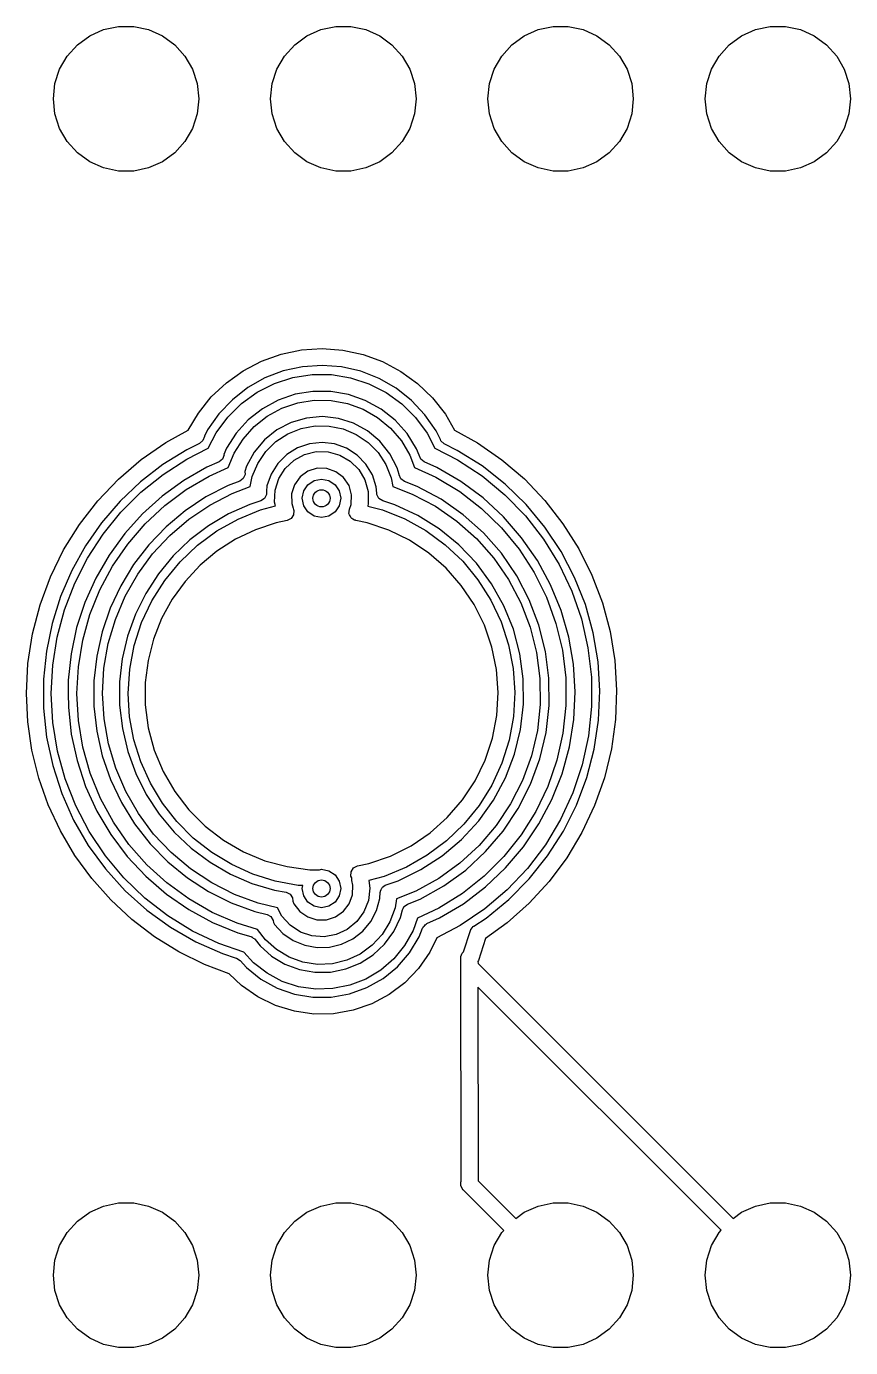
# Model space of a CAD drawing. Extents: x 108.1 to 155.9, y -81.1 to -32.1.
# Drawn here: x 128.3 to 137.94, y -81.1 to -65.65 of the extents above; entities that cross this region are included whole.
import ezdxf

# ---------------------------------------------------------------- set-up
doc = ezdxf.new("R2010")
doc.units = 0
doc.layers.add('BLACK', color=7, linetype='CONTINUOUS')

msp = doc.modelspace()

# ---------------------------------------------------------------- linework, layer by layer
at = {"layer": 'BLACK', "linetype": 'CONTINUOUS'}
for p, q in [((128.896239, -65.868327), (129.04, -65.763878)), ((129.04, -65.763878), (129.202336, -65.691602)), ((129.202336, -65.691602), (129.376151, -65.654656)), ((129.376151, -65.654656), (129.553849, -65.654656)), ((129.553849, -65.654656), (129.727664, -65.691602)), ((129.727664, -65.691602), (129.89, -65.763878)), ((129.89, -65.763878), (130.033761, -65.868327)), ((131.436239, -65.868327), (131.58, -65.763878)), ((131.58, -65.763878), (131.742336, -65.691602)), ((131.742336, -65.691602), (131.916151, -65.654656)), ((131.916151, -65.654656), (132.093849, -65.654656)), ((132.093849, -65.654656), (132.267664, -65.691602)), ((132.267664, -65.691602), (132.43, -65.763878)), ((132.43, -65.763878), (132.573761, -65.868327)), ((133.976239, -65.868327), (134.12, -65.763878)), ((134.12, -65.763878), (134.282336, -65.691602)), ((134.282336, -65.691602), (134.456151, -65.654656)), ((134.456151, -65.654656), (134.633849, -65.654656)), ((134.633849, -65.654656), (134.807664, -65.691602)), ((134.807664, -65.691602), (134.97, -65.763878)), ((134.97, -65.763878), (135.113761, -65.868327)), ((136.516239, -65.868327), (136.66, -65.763878)), ((136.66, -65.763878), (136.822336, -65.691602)), ((136.822336, -65.691602), (136.996151, -65.654656)), ((136.996151, -65.654656), (137.173849, -65.654656)), ((137.173849, -65.654656), (137.347664, -65.691602)), ((137.347664, -65.691602), (137.51, -65.763878)), ((137.51, -65.763878), (137.653761, -65.868327)), ((128.777336, -66.000383), (128.896239, -65.868327)), ((130.033761, -65.868327), (130.152664, -66.000383)), ((131.317336, -66.000383), (131.436239, -65.868327)), ((132.573761, -65.868327), (132.692664, -66.000383)), ((133.857336, -66.000383), (133.976239, -65.868327)), ((135.113761, -65.868327), (135.232664, -66.000383)), ((136.397336, -66.000383), (136.516239, -65.868327)), ((137.653761, -65.868327), (137.772664, -66.000383)), ((128.688486, -66.154274), (128.777336, -66.000383)), ((130.152664, -66.000383), (130.241514, -66.154274)), ((131.228486, -66.154274), (131.317336, -66.000383)), ((132.692664, -66.000383), (132.781514, -66.154274)), ((133.768486, -66.154274), (133.857336, -66.000383)), ((135.232664, -66.000383), (135.321514, -66.154274)), ((136.308486, -66.154274), (136.397336, -66.000383)), ((137.772664, -66.000383), (137.861514, -66.154274)), ((128.633575, -66.323275), (128.688486, -66.154274)), ((130.241514, -66.154274), (130.296425, -66.323275)), ((131.173575, -66.323275), (131.228486, -66.154274)), ((132.781514, -66.154274), (132.836425, -66.323275)), ((133.713575, -66.323275), (133.768486, -66.154274)), ((135.321514, -66.154274), (135.376425, -66.323275)), ((136.253575, -66.323275), (136.308486, -66.154274)), ((137.861514, -66.154274), (137.916425, -66.323275)), ((128.615, -66.5), (128.633575, -66.323275)), ((130.296425, -66.323275), (130.315, -66.5)), ((131.155, -66.5), (131.173575, -66.323275)), ((132.836425, -66.323275), (132.855, -66.5)), ((133.695, -66.5), (133.713575, -66.323275)), ((135.376425, -66.323275), (135.395, -66.5)), ((136.235, -66.5), (136.253575, -66.323275)), ((137.916425, -66.323275), (137.935, -66.5)), ((128.633575, -66.676725), (128.615, -66.5)), ((130.315, -66.5), (130.296425, -66.676725)), ((131.173575, -66.676725), (131.155, -66.5)), ((132.855, -66.5), (132.836425, -66.676725)), ((133.713575, -66.676725), (133.695, -66.5)), ((135.395, -66.5), (135.376425, -66.676725)), ((136.253575, -66.676725), (136.235, -66.5)), ((137.935, -66.5), (137.916425, -66.676725)), ((128.688486, -66.845726), (128.633575, -66.676725)), ((130.296425, -66.676725), (130.241514, -66.845726)), ((131.228486, -66.845726), (131.173575, -66.676725)), ((132.836425, -66.676725), (132.781514, -66.845726)), ((133.768486, -66.845726), (133.713575, -66.676725)), ((135.376425, -66.676725), (135.321514, -66.845726)), ((136.308486, -66.845726), (136.253575, -66.676725)), ((137.916425, -66.676725), (137.861514, -66.845726)), ((128.777336, -66.999617), (128.688486, -66.845726)), ((130.241514, -66.845726), (130.152664, -66.999617)), ((131.317336, -66.999617), (131.228486, -66.845726)), ((132.781514, -66.845726), (132.692664, -66.999617)), ((133.857336, -66.999617), (133.768486, -66.845726)), ((135.321514, -66.845726), (135.232664, -66.999617)), ((136.397336, -66.999617), (136.308486, -66.845726)), ((137.861514, -66.845726), (137.772664, -66.999617)), ((128.896239, -67.131673), (128.777336, -66.999617)), ((130.152664, -66.999617), (130.033761, -67.131673)), ((131.436239, -67.131673), (131.317336, -66.999617)), ((132.692664, -66.999617), (132.573761, -67.131673)), ((133.976239, -67.131673), (133.857336, -66.999617)), ((135.232664, -66.999617), (135.113761, -67.131673)), ((136.516239, -67.131673), (136.397336, -66.999617)), ((137.772664, -66.999617), (137.653761, -67.131673)), ((129.04, -67.236122), (128.896239, -67.131673)), ((130.033761, -67.131673), (129.89, -67.236122)), ((131.58, -67.236122), (131.436239, -67.131673)), ((132.573761, -67.131673), (132.43, -67.236122)), ((134.12, -67.236122), (133.976239, -67.131673)), ((135.113761, -67.131673), (134.97, -67.236122)), ((136.66, -67.236122), (136.516239, -67.131673)), ((137.653761, -67.131673), (137.51, -67.236122)), ((129.202336, -67.308398), (129.04, -67.236122)), ((129.376151, -67.345344), (129.202336, -67.308398)), ((129.727664, -67.308398), (129.553849, -67.345344)), ((129.89, -67.236122), (129.727664, -67.308398)), ((131.742336, -67.308398), (131.58, -67.236122)), ((131.916151, -67.345344), (131.742336, -67.308398)), ((132.267664, -67.308398), (132.093849, -67.345344)), ((132.43, -67.236122), (132.267664, -67.308398)), ((134.282336, -67.308398), (134.12, -67.236122)), ((134.456151, -67.345344), (134.282336, -67.308398)), ((134.807664, -67.308398), (134.633849, -67.345344)), ((134.97, -67.236122), (134.807664, -67.308398)), ((136.822336, -67.308398), (136.66, -67.236122)), ((136.996151, -67.345344), (136.822336, -67.308398)), ((137.347664, -67.308398), (137.173849, -67.345344)), ((137.51, -67.236122), (137.347664, -67.308398)), ((129.553849, -67.345344), (129.376151, -67.345344)), ((132.093849, -67.345344), (131.916151, -67.345344)), ((134.633849, -67.345344), (134.456151, -67.345344)), ((137.173849, -67.345344), (136.996151, -67.345344)), ((131.278002, -69.484855), (131.515297, -69.435811)), ((131.515297, -69.435811), (131.757092, -69.420015)), ((131.757092, -69.420015), (131.998751, -69.43777)), ((131.998751, -69.43777), (132.23564, -69.488736)), ((130.834936, -69.678305), (131.049757, -69.566206)), ((131.049757, -69.566206), (131.278002, -69.484855)), ((131.527346, -69.631887), (131.303249, -69.68145)), ((131.756298, -69.615868), (131.527346, -69.631887)), ((131.985113, -69.633742), (131.756298, -69.615868)), ((132.208801, -69.68512), (131.985113, -69.633742)), ((132.23564, -69.488736), (132.463219, -69.571934)), ((132.463219, -69.571934), (132.677124, -69.685771)), ((130.637659, -69.819003), (130.834936, -69.678305)), ((131.088895, -69.763477), (130.888959, -69.876178)), ((131.303249, -69.68145), (131.088895, -69.763477)), ((131.200592, -69.828118), (131.416078, -69.758974)), ((131.416078, -69.758974), (131.639697, -69.724202)), ((131.639697, -69.724202), (131.866004, -69.724649)), ((131.866004, -69.724649), (132.089484, -69.760302)), ((132.089484, -69.760302), (132.304695, -69.830295)), ((132.422483, -69.768881), (132.208801, -69.68512)), ((132.621499, -69.883199), (132.422483, -69.768881)), ((132.677124, -69.685771), (132.873255, -69.828063)), ((130.461707, -69.985602), (130.637659, -69.819003)), ((130.888959, -69.876178), (130.707801, -70.017095)), ((130.814693, -70.061984), (130.99849, -69.929948)), ((130.99849, -69.929948), (131.200592, -69.828118)), ((131.647609, -69.919903), (131.44076, -69.954436)), ((131.85732, -69.920317), (131.647609, -69.919903)), ((132.064032, -69.955665), (131.85732, -69.920317)), ((132.304695, -69.830295), (132.506395, -69.932921)), ((132.506395, -69.932921), (132.689669, -70.065682)), ((132.801509, -70.02558), (132.621499, -69.883199)), ((132.873255, -69.828063), (133.04785, -69.996082)), ((130.310455, -70.174908), (130.461707, -69.985602)), ((130.707801, -70.017095), (130.549373, -70.183156)), ((130.65368, -70.221011), (130.814693, -70.061984)), ((131.242555, -70.022949), (131.058536, -70.123528)), ((131.44076, -69.954436), (131.242555, -70.022949)), ((131.287888, -70.116932), (131.47281, -70.053906)), ((131.47281, -70.053906), (131.665732, -70.023092)), ((131.665732, -70.023092), (131.861086, -70.025378)), ((131.861086, -70.025378), (132.053234, -70.060699)), ((132.053234, -70.060699), (132.23663, -70.128035)), ((132.261965, -70.024959), (132.064032, -69.955665)), ((132.445586, -70.126263), (132.261965, -70.024959)), ((132.689669, -70.065682), (132.850054, -70.225342)), ((132.958586, -70.19292), (132.801509, -70.02558)), ((133.04785, -69.996082), (133.197563, -70.186609)), ((130.192175, -70.374237), (130.310455, -70.174908)), ((130.549373, -70.183156), (130.417128, -70.370739)), ((130.519372, -70.403154), (130.65368, -70.221011)), ((130.893847, -70.253361), (130.753091, -70.408818)), ((131.058536, -70.123528), (130.893847, -70.253361)), ((130.963006, -70.331465), (131.116302, -70.21035)), ((131.116302, -70.21035), (131.287888, -70.116932)), ((131.574823, -70.231614), (131.3952, -70.283787)), ((131.761171, -70.215468), (131.574823, -70.231614)), ((131.94709, -70.235971), (131.761171, -70.215468)), ((132.125442, -70.292333), (131.94709, -70.235971)), ((132.23663, -70.128035), (132.405982, -70.225443)), ((132.405982, -70.225443), (132.556402, -70.350112)), ((132.609762, -70.256744), (132.445586, -70.126263)), ((132.850054, -70.225342), (132.983642, -70.408013)), ((133.089306, -70.381568), (132.958586, -70.19292)), ((133.197563, -70.186609), (133.305963, -70.372708)), ((129.931018, -70.518464), (130.192175, -70.374237)), ((130.417128, -70.370739), (130.380599, -70.443169)), ((130.425777, -70.58331), (130.519372, -70.403154)), ((130.753091, -70.408818), (130.640203, -70.585554)), ((130.832424, -70.47678), (130.963006, -70.331465)), ((131.2292, -70.369986), (131.083195, -70.486899)), ((131.3952, -70.283787), (131.2292, -70.369986)), ((131.356399, -70.416622), (131.510685, -70.354385)), ((131.510685, -70.354385), (131.67414, -70.323392)), ((131.67414, -70.323392), (131.840501, -70.324832)), ((131.840501, -70.324832), (132.003394, -70.358648)), ((132.003394, -70.358648), (132.156581, -70.423547)), ((132.28938, -70.382393), (132.125442, -70.292333)), ((132.432609, -70.502691), (132.28938, -70.382393)), ((132.556402, -70.350112), (132.683548, -70.498444)), ((132.749903, -70.412756), (132.609762, -70.256744)), ((132.983642, -70.408013), (133.073661, -70.58297)), ((133.139514, -70.483162), (133.089306, -70.381568)), ((133.305963, -70.372708), (133.574423, -70.521848)), ((129.643217, -70.717956), (129.931018, -70.518464)), ((130.325237, -70.528932), (130.176807, -70.601347)), ((130.364303, -70.494971), (130.325237, -70.528932)), ((130.381155, -70.446027), (130.364303, -70.494971)), ((130.380599, -70.443169), (130.381155, -70.446027)), ((130.728323, -70.642103), (130.832424, -70.47678)), ((131.083195, -70.486899), (130.962791, -70.63004)), ((131.098393, -70.62419), (131.21719, -70.507721)), ((131.21719, -70.507721), (131.356399, -70.416622)), ((131.60882, -70.531304), (131.469173, -70.579238)), ((131.75566, -70.515911), (131.60882, -70.531304)), ((131.902212, -70.533843), (131.75566, -70.515911)), ((132.041009, -70.584186), (131.902212, -70.533843)), ((132.156581, -70.423547), (132.294192, -70.517041)), ((132.294192, -70.517041), (132.410956, -70.635549)), ((132.54963, -70.64861), (132.432609, -70.502691)), ((132.683548, -70.498444), (132.783752, -70.666157)), ((132.862093, -70.589935), (132.749903, -70.412756)), ((133.145037, -70.499369), (133.139514, -70.483162)), ((133.183995, -70.533454), (133.145037, -70.499369)), ((133.3376, -70.609028), (133.183995, -70.533454)), ((133.574423, -70.521848), (133.858289, -70.719119)), ((129.377121, -70.945595), (129.643217, -70.717956)), ((130.176807, -70.601347), (129.896142, -70.775496)), ((129.89687, -70.890408), (130.17508, -70.710433)), ((130.17508, -70.710433), (130.425777, -70.58331)), ((130.591876, -70.710961), (130.551581, -70.743454)), ((130.610525, -70.662673), (130.591876, -70.710961)), ((130.640203, -70.585554), (130.609688, -70.65732)), ((130.609688, -70.65732), (130.610525, -70.662673)), ((130.659214, -70.809336), (130.728323, -70.642103)), ((130.962791, -70.63004), (130.872611, -70.793911)), ((131.004558, -70.761569), (131.098393, -70.62419)), ((131.343833, -70.65727), (131.239187, -70.761424)), ((131.469173, -70.579238), (131.343833, -70.65727)), ((131.428373, -70.723706), (131.552065, -70.656732)), ((131.552065, -70.656732), (131.688697, -70.623315)), ((131.688697, -70.623315), (131.829338, -70.62564)), ((131.829338, -70.62564), (131.964792, -70.663555)), ((131.964792, -70.663555), (132.086202, -70.73458)), ((132.164979, -70.664376), (132.041009, -70.584186)), ((132.267807, -70.770326), (132.164979, -70.664376)), ((132.410956, -70.635549), (132.502399, -70.774531)), ((132.635951, -70.814547), (132.54963, -70.64861)), ((132.783752, -70.666157), (132.838439, -70.807799)), ((132.893078, -70.663613), (132.862093, -70.589935)), ((132.892999, -70.664116), (132.893078, -70.663613)), ((132.911587, -70.712427), (132.892999, -70.664116)), ((132.95184, -70.744972), (132.911587, -70.712427)), ((133.073661, -70.58297), (133.34021, -70.719281)), ((133.627278, -70.791537), (133.3376, -70.609028)), ((129.896142, -70.775496), (129.634576, -70.9772)), ((130.409492, -70.806385), (130.14004, -70.961287)), ((130.551581, -70.743454), (130.409492, -70.806385)), ((130.436361, -70.909537), (130.659214, -70.809336)), ((130.872611, -70.793911), (130.852677, -70.856837)), ((130.852677, -70.856837), (130.856225, -70.890162)), ((130.939279, -70.914594), (131.004558, -70.761569)), ((131.239187, -70.761424), (131.160566, -70.886395)), ((131.250785, -70.938903), (131.325709, -70.819858)), ((131.325709, -70.819858), (131.428373, -70.723706)), ((131.591295, -70.853037), (131.499522, -70.919175)), ((131.699231, -70.81918), (131.591295, -70.853037)), ((131.812337, -70.821049), (131.699231, -70.81918)), ((131.919094, -70.858456), (131.812337, -70.821049)), ((132.008631, -70.927591), (131.919094, -70.858456)), ((132.086202, -70.73458), (132.185632, -70.834073)), ((132.185632, -70.834073), (132.256581, -70.955529)), ((132.344254, -70.896638), (132.267807, -70.770326)), ((132.502399, -70.774531), (132.565019, -70.928663)), ((132.658224, -70.891034), (132.635951, -70.814547)), ((132.838439, -70.807799), (133.087704, -70.922126)), ((133.09969, -70.810742), (132.95184, -70.744972)), ((133.379363, -70.973607), (133.09969, -70.810742)), ((133.34021, -70.719281), (133.628419, -70.90891)), ((133.896179, -71.00347), (133.627278, -70.791537)), ((133.858289, -70.719119), (134.120988, -70.943807)), ((129.135472, -71.199036), (129.377121, -70.945595)), ((129.634576, -70.9772), (129.394804, -71.204379)), ((129.639035, -71.098526), (129.89687, -70.890408)), ((130.14004, -70.961287), (129.88829, -71.143552)), ((130.166943, -71.068083), (130.436361, -70.909537)), ((130.657522, -71.020262), (130.398867, -71.154009)), ((130.793398, -70.967962), (130.657522, -71.020262)), ((130.835234, -70.937479), (130.793397, -70.967962)), ((130.793397, -70.967962), (130.793398, -70.967962)), ((130.856225, -70.890162), (130.835234, -70.937479)), ((130.91429, -71.033483), (130.939279, -70.914594)), ((131.111976, -71.025815), (131.105338, -71.085882)), ((131.160566, -70.886395), (131.111976, -71.025815)), ((131.208498, -71.073056), (131.250785, -70.938903)), ((131.433257, -71.010856), (131.39925, -71.118745)), ((131.499522, -70.919175), (131.433257, -71.010856)), ((131.542127, -71.083896), (131.590901, -71.010901)), ((131.590901, -71.010901), (131.663896, -70.962127)), ((131.663896, -70.962127), (131.75, -70.945)), ((131.75, -70.945), (131.836104, -70.962127)), ((131.836104, -70.962127), (131.909099, -71.010901)), ((131.909099, -71.010901), (131.957873, -71.083896)), ((132.071829, -71.021412), (132.008631, -70.927591)), ((132.102252, -71.130366), (132.071829, -71.021412)), ((132.256581, -70.955529), (132.29441, -71.091006)), ((132.390424, -71.036879), (132.344254, -70.896638)), ((132.565019, -70.928663), (132.585114, -71.033229)), ((132.65777, -70.895092), (132.658224, -70.891034)), ((132.678501, -70.942523), (132.65777, -70.895092)), ((132.72017, -70.973234), (132.678501, -70.942523)), ((132.867758, -71.031088), (132.72017, -70.973234)), ((133.087704, -70.922126), (133.365115, -71.089703)), ((133.639614, -71.165989), (133.379363, -70.973607)), ((133.628419, -70.90891), (133.894238, -71.128829)), ((134.141327, -71.242479), (133.896179, -71.00347)), ((134.120988, -70.943807), (134.359885, -71.193655)), ((129.404411, -71.332499), (129.639035, -71.098526)), ((129.88829, -71.143552), (129.65701, -71.351177)), ((129.916438, -71.255085), (130.166943, -71.068083)), ((130.398867, -71.154009), (130.156355, -71.315186)), ((130.443088, -71.248732), (130.704313, -71.113306)), ((130.704313, -71.113306), (130.91429, -71.033483)), ((131.083206, -71.171645), (131.039558, -71.199472)), ((131.107092, -71.125721), (131.083206, -71.171645)), ((131.105338, -71.085882), (131.107092, -71.125721)), ((131.201615, -71.213547), (131.208498, -71.073056)), ((131.39925, -71.118745), (131.400963, -71.231854)), ((131.525, -71.17), (131.542127, -71.083896)), ((131.542127, -71.256104), (131.525, -71.17)), ((131.957873, -71.083896), (131.975, -71.17)), ((131.975, -71.17), (131.957873, -71.256104)), ((132.096802, -71.243356), (132.102252, -71.130366)), ((132.29441, -71.091006), (132.296646, -71.231648)), ((132.39726, -71.110384), (132.390424, -71.036879)), ((132.398373, -71.113399), (132.39726, -71.110384)), ((132.397743, -71.127066), (132.398373, -71.113399)), ((132.421534, -71.173039), (132.397743, -71.127066)), ((132.465123, -71.200957), (132.421534, -71.173039)), ((132.585114, -71.033229), (132.810876, -71.120165)), ((132.810876, -71.120165), (133.080912, -71.263161)), ((133.147139, -71.180964), (132.867758, -71.031088)), ((133.406741, -71.362962), (133.147139, -71.180964)), ((133.365115, -71.089703), (133.621785, -71.287589)), ((133.877341, -71.385595), (133.639614, -71.165989)), ((133.894238, -71.128829), (134.134499, -71.376414)), ((128.920759, -71.475667), (129.135472, -71.199036)), ((129.394804, -71.204379), (129.179297, -71.454694)), ((129.195576, -71.589754), (129.404411, -71.332499)), ((129.687839, -71.46831), (129.916438, -71.255085)), ((130.156355, -71.315186), (129.932882, -71.501868)), ((130.199129, -71.413238), (130.443088, -71.248732)), ((130.910027, -71.240417), (130.662029, -71.351398)), ((130.773892, -71.411664), (131.035445, -71.305936)), ((131.039559, -71.199473), (130.910027, -71.240417)), ((131.035445, -71.305936), (131.211247, -71.259311)), ((131.039558, -71.199472), (131.039559, -71.199473)), ((131.211247, -71.259311), (131.201615, -71.213547)), ((131.400963, -71.231854), (131.419425, -71.285317)), ((131.419425, -71.285317), (131.420643, -71.301785)), ((131.420643, -71.301785), (131.425753, -71.312135)), ((131.425753, -71.312135), (131.42239, -71.36379)), ((131.590901, -71.329099), (131.542127, -71.256104)), ((131.663896, -71.377873), (131.590901, -71.329099)), ((131.909099, -71.329099), (131.836104, -71.377873)), ((131.957873, -71.256104), (131.909099, -71.329099)), ((132.07106, -71.347648), (132.073088, -71.328742)), ((132.071967, -71.311791), (132.075727, -71.304153)), ((132.073088, -71.328742), (132.071967, -71.311791)), ((132.075727, -71.304153), (132.076583, -71.29618)), ((132.076583, -71.29618), (132.096802, -71.243356)), ((132.296646, -71.231648), (132.289788, -71.25961)), ((132.289788, -71.25961), (132.461533, -71.304931)), ((132.461533, -71.304931), (132.722535, -71.409957)), ((132.465123, -71.200958), (132.465123, -71.200957)), ((132.606332, -71.245838), (132.465123, -71.200958)), ((132.875291, -71.370251), (132.606332, -71.245838)), ((133.080912, -71.263161), (133.331986, -71.437313)), ((133.621785, -71.287589), (133.854418, -71.513244)), ((134.360009, -71.50592), (134.141327, -71.242479)), ((134.359885, -71.193655), (134.572579, -71.466156)), ((128.735194, -71.772638), (128.920759, -71.475667)), ((129.179297, -71.454694), (128.990274, -71.725566)), ((129.65701, -71.351177), (129.448742, -71.581879)), ((129.483877, -71.705211), (129.687839, -71.46831)), ((129.975658, -71.604652), (130.199129, -71.413238)), ((130.428404, -71.490103), (130.212239, -71.6547)), ((130.662029, -71.351398), (130.428404, -71.490103)), ((130.52755, -71.549154), (130.773892, -71.411664)), ((131.220884, -71.454898), (130.976445, -71.536362)), ((131.347235, -71.429757), (131.220884, -71.454898)), ((131.39365, -71.406842), (131.347235, -71.429757)), ((131.42239, -71.36379), (131.39365, -71.406842)), ((131.75, -71.395), (131.663896, -71.377873)), ((131.836104, -71.377873), (131.75, -71.395)), ((132.074916, -71.35636), (132.07106, -71.347648)), ((132.075385, -71.363442), (132.074916, -71.35636)), ((132.083261, -71.375213), (132.075385, -71.363442)), ((132.092012, -71.394983), (132.083261, -71.375213)), ((132.100762, -71.401369), (132.092012, -71.394983)), ((132.104171, -71.406464), (132.100762, -71.401369)), ((132.115144, -71.411866), (132.104171, -71.406464)), ((132.133823, -71.4255), (132.115144, -71.411866)), ((132.145345, -71.426736), (132.133823, -71.4255)), ((132.150611, -71.429329), (132.145345, -71.426736)), ((132.282653, -71.45548), (132.150611, -71.429329)), ((132.537669, -71.541753), (132.282653, -71.45548)), ((132.722535, -71.409957), (132.968465, -71.546597)), ((133.126576, -71.527326), (132.875291, -71.370251)), ((133.331986, -71.437313), (133.560522, -71.640138)), ((133.642891, -71.574504), (133.406741, -71.362962)), ((134.089712, -71.629809), (133.877341, -71.385595)), ((134.134499, -71.376414), (134.346338, -71.648716)), ((134.572579, -71.466156), (134.756936, -71.758573)), ((129.014827, -71.867462), (129.195576, -71.589754)), ((129.448742, -71.581879), (129.265777, -71.83312)), ((129.932882, -71.501868), (129.731119, -71.711824)), ((129.775627, -71.820444), (129.975658, -71.604652)), ((130.300256, -71.716263), (130.52755, -71.549154)), ((130.976445, -71.536362), (130.74406, -71.647645)), ((132.779289, -71.660477), (132.537669, -71.541753)), ((132.968465, -71.546597), (133.195513, -71.712734)), ((133.356242, -71.714598), (133.126576, -71.527326)), ((133.560522, -71.640138), (133.763264, -71.868749)), ((133.852244, -71.812596), (133.642891, -71.574504)), ((133.854418, -71.513244), (134.060028, -71.76377)), ((134.274194, -71.895718), (134.089712, -71.629809)), ((134.549805, -71.790877), (134.360009, -71.50592)), ((128.580689, -72.086891), (128.735194, -71.772638)), ((128.990274, -71.725566), (128.829684, -72.014203)), ((129.306989, -71.962957), (129.483877, -71.705211)), ((129.731119, -71.711824), (129.553475, -71.942547)), ((130.212239, -71.6547), (130.016389, -71.843014)), ((130.095553, -71.910388), (130.300256, -71.716263)), ((130.52735, -71.787013), (130.329692, -71.952294)), ((130.74406, -71.647645), (130.52735, -71.787013)), ((133.003406, -71.809633), (132.779289, -71.660477)), ((133.195513, -71.712734), (133.400159, -71.905793)), ((133.560682, -71.929123), (133.356242, -71.714598)), ((134.060028, -71.76377), (134.235973, -72.03595)), ((134.346338, -71.648716), (134.52723, -71.942489)), ((134.708613, -72.094197), (134.549805, -71.790877)), ((134.756936, -71.758573), (134.911105, -72.067972)), ((128.864151, -72.16257), (129.014827, -71.867462)), ((129.265777, -71.83312), (129.110126, -72.102139)), ((129.553475, -71.942547), (129.402074, -72.191279)), ((129.60168, -72.057764), (129.775627, -71.820444)), ((130.016389, -71.843014), (129.843441, -72.052558)), ((129.916629, -72.128504), (130.095553, -71.910388)), ((130.329692, -71.952294), (130.154165, -72.140913)), ((133.206208, -71.986685), (133.003406, -71.809633)), ((133.400159, -71.905793), (133.579233, -72.122783)), ((133.736685, -72.167535), (133.560682, -71.929123)), ((133.763264, -71.868749), (133.937324, -72.119887)), ((134.031837, -72.073868), (133.852244, -71.812596)), ((134.428589, -72.180154), (134.274194, -71.895718)), ((134.52723, -71.942489), (134.675018, -72.25423)), ((128.458836, -72.415187), (128.580689, -72.086891)), ((128.829684, -72.014203), (128.69918, -72.317633)), ((129.110126, -72.102139), (128.9835, -72.385978)), ((129.159287, -72.238469), (129.306989, -71.962957)), ((129.456113, -72.313477), (129.60168, -72.057764)), ((129.843441, -72.052558), (129.69568, -72.280564)), ((133.384245, -72.188623), (133.206208, -71.986685)), ((134.179128, -72.35462), (134.031837, -72.073868)), ((134.235973, -72.03595), (134.379995, -72.326288)), ((134.834677, -72.412522), (134.708613, -72.094197)), ((134.911105, -72.067972), (135.033539, -72.391245)), ((128.745205, -72.471834), (128.864151, -72.16257)), ((129.042537, -72.528455), (129.159287, -72.238469)), ((129.402074, -72.191279), (129.278723, -72.45505)), ((129.766274, -72.367211), (129.916629, -72.128504)), ((130.154165, -72.140913), (130.003505, -72.34993)), ((133.534491, -72.412011), (133.384245, -72.188623)), ((133.579233, -72.122783), (133.72996, -72.360341)), ((133.881488, -72.426087), (133.736685, -72.167535)), ((133.937324, -72.119887), (134.080222, -72.389974)), ((134.551056, -72.479725), (134.428589, -72.180154)), ((134.675018, -72.25423), (134.787941, -72.580225)), ((128.37089, -72.754144), (128.458836, -72.415187)), ((128.69918, -72.317633), (128.600107, -72.632729)), ((128.9835, -72.385978), (128.887292, -72.681516)), ((129.340851, -72.584204), (129.456113, -72.313477)), ((129.69568, -72.280564), (129.575059, -72.524018)), ((129.64683, -72.622791), (129.766274, -72.367211)), ((130.003505, -72.34993), (129.88006, -72.576089)), ((133.65439, -72.65305), (133.534491, -72.412011)), ((133.72996, -72.360341), (133.850004, -72.614785)), ((134.080222, -72.389974), (134.189922, -72.675164)), ((134.292032, -72.650879), (134.179128, -72.35462)), ((134.379995, -72.326288), (134.490243, -72.631057)), ((134.926602, -72.74233), (134.834677, -72.412522)), ((135.033539, -72.391245), (135.123007, -72.725148)), ((128.659298, -72.791852), (128.745205, -72.471834)), ((128.958133, -72.829451), (129.042537, -72.528455)), ((129.278723, -72.45505), (129.184897, -72.730707)), ((129.575059, -72.524018), (129.483171, -72.779706)), ((133.992814, -72.700721), (133.881488, -72.426087)), ((134.640136, -72.790862), (134.551056, -72.479725)), ((128.600107, -72.632729), (128.533486, -72.956245)), ((128.887292, -72.681516), (128.82256, -72.985504)), ((129.257416, -72.866369), (129.340851, -72.584204)), ((129.560157, -72.891261), (129.64683, -72.622791)), ((129.88006, -72.576089), (129.785752, -72.815866)), ((133.741903, -72.907643), (133.65439, -72.65305)), ((133.850004, -72.614785), (133.937503, -72.882172)), ((134.068918, -72.987121), (133.992814, -72.700721)), ((134.189922, -72.675164), (134.264861, -72.971392)), ((134.36895, -72.958451), (134.292032, -72.650879)), ((134.490243, -72.631057), (134.565303, -72.946342)), ((134.787941, -72.580225), (134.864653, -72.916586)), ((135.123007, -72.725148), (135.178613, -73.066328)), ((128.317758, -73.100271), (128.37089, -72.754144)), ((128.607372, -73.119107), (128.659298, -72.791852)), ((128.907084, -73.137861), (128.958133, -72.829451)), ((129.184897, -72.730707), (129.121716, -73.014958)), ((129.20691, -73.156244), (129.257416, -72.866369)), ((129.483171, -72.779706), (129.421229, -73.044248)), ((129.785752, -72.815866), (129.722052, -73.065523)), ((134.694766, -73.109856), (134.640136, -72.790862)), ((134.983369, -73.07997), (134.926602, -72.74233)), ((128.533486, -72.956245), (128.500002, -73.284848)), ((128.82256, -72.985504), (128.790015, -73.294598)), ((129.121716, -73.014958), (129.089936, -73.304406)), ((129.507608, -73.168437), (129.560157, -72.891261)), ((133.795543, -73.171459), (133.741903, -72.907643)), ((133.937503, -72.882172), (133.991104, -73.158359)), ((134.108602, -73.280792), (134.068918, -72.987121)), ((134.264861, -72.971392), (134.303971, -73.274439)), ((134.408794, -73.272981), (134.36895, -72.958451)), ((134.565303, -72.946342), (134.604209, -73.268095)), ((134.864653, -72.916586), (134.90424, -73.259306)), ((128.299986, -73.45), (128.317758, -73.100271)), ((128.59, -73.45), (128.607372, -73.119107)), ((128.89, -73.45), (128.907084, -73.137861)), ((129.19, -73.45), (129.20691, -73.156244)), ((129.421229, -73.044248), (129.390052, -73.314151)), ((129.49, -73.45), (129.507608, -73.168437)), ((129.722052, -73.065523), (129.689951, -73.321172)), ((133.814396, -73.440011), (133.795543, -73.171459)), ((133.991104, -73.158359), (134.009974, -73.439065)), ((134.714297, -73.432904), (134.694766, -73.109856)), ((135.00435, -73.421705), (134.983369, -73.07997)), ((135.178613, -73.066328), (135.199797, -73.411359)), ((128.500002, -73.284848), (128.499986, -73.45)), ((128.790015, -73.294598), (128.79, -73.45)), ((129.089936, -73.304406), (129.09, -73.45)), ((129.390052, -73.314151), (129.39, -73.45)), ((129.689951, -73.321172), (129.69, -73.45)), ((134.111245, -73.57712), (134.108602, -73.280792)), ((134.303971, -73.274439), (134.306696, -73.579987)), ((134.410999, -73.590017), (134.408794, -73.272981)), ((134.604209, -73.268095), (134.606464, -73.592184)), ((134.90424, -73.259306), (134.90623, -73.604299)), ((128.299987, -73.450004), (128.299986, -73.45)), ((128.316167, -73.783735), (128.299987, -73.450004)), ((128.499986, -73.45), (128.499987, -73.45)), ((128.499987, -73.45), (128.500008, -73.620716)), ((128.608186, -73.788533), (128.59, -73.45)), ((128.79, -73.45), (128.790067, -73.609007)), ((128.907531, -73.766177), (128.89, -73.45)), ((129.09, -73.45), (129.090041, -73.597483)), ((129.190001, -73.450004), (129.19, -73.45)), ((129.207254, -73.746708), (129.190001, -73.450004)), ((129.390001, -73.45), (129.389987, -73.587227)), ((129.39, -73.45), (129.390001, -73.45)), ((129.506478, -73.722413), (129.49, -73.45)), ((129.69, -73.45), (129.69, -73.58502)), ((133.798142, -73.708734), (133.814396, -73.440011)), ((134.009974, -73.439065), (133.993821, -73.719941)), ((134.698494, -73.756156), (134.714297, -73.432904)), ((134.989314, -73.763753), (135.00435, -73.421705)), ((135.199797, -73.411359), (135.186346, -73.756779)), ((128.500008, -73.620716), (128.535778, -73.960269)), ((128.790067, -73.609007), (128.824136, -73.925192)), ((129.090041, -73.597483), (129.122649, -73.890641)), ((129.389987, -73.587227), (129.421797, -73.859831)), ((129.69, -73.58502), (129.725247, -73.852748)), ((134.076804, -73.871451), (134.111245, -73.57712)), ((134.306696, -73.579987), (134.272996, -73.883683)), ((134.375534, -73.90507), (134.410999, -73.590017)), ((134.606464, -73.592184), (134.572036, -73.914447)), ((134.90623, -73.604299), (134.870598, -73.947453)), ((128.364554, -74.114339), (128.316167, -73.783735)), ((128.662535, -74.12317), (128.608186, -73.788533)), ((128.959907, -74.078477), (128.907531, -73.766177)), ((129.258779, -74.039417), (129.207254, -73.746708)), ((129.555671, -73.990853), (129.506478, -73.722413)), ((133.747058, -73.973057), (133.798142, -73.708734)), ((133.993821, -73.719941), (133.942896, -73.996634)), ((134.647546, -74.075758), (134.698494, -73.756156)), ((134.938426, -74.102329), (134.989314, -73.763753)), ((135.186346, -73.756779), (135.138397, -74.099119)), ((128.535778, -73.960269), (128.606926, -74.294205)), ((128.824136, -73.925192), (128.891882, -74.235907)), ((129.122649, -73.890641), (129.187467, -74.178397)), ((129.421797, -73.859831), (129.484987, -74.126912)), ((129.725247, -73.852748), (129.795139, -74.113586)), ((134.00582, -74.159163), (134.076804, -73.871451)), ((134.272996, -73.883683), (134.203352, -74.181201)), ((134.302902, -74.213682), (134.375534, -73.90507)), ((134.572036, -73.914447), (134.50137, -74.230745)), ((134.870598, -73.947453), (134.797771, -74.284677)), ((128.444696, -74.438713), (128.364554, -74.114339)), ((129.046489, -74.383073), (128.959907, -74.078477)), ((129.343882, -74.324181), (129.258779, -74.039417)), ((129.636863, -74.251407), (129.555671, -73.990853)), ((129.795139, -74.113586), (129.898478, -74.36307)), ((133.662013, -74.228484), (133.747058, -73.973057)), ((133.942896, -73.996634), (133.857987, -74.264855)), ((134.562061, -74.387902), (134.647546, -74.075758)), ((134.852251, -74.433685), (134.938426, -74.102329)), ((135.138397, -74.099119), (135.05643, -74.434941)), ((128.75242, -74.450058), (128.662535, -74.12317)), ((128.891882, -74.235907), (128.992526, -74.537576)), ((129.187467, -74.178397), (129.2837, -74.457223)), ((129.484987, -74.126912), (129.578707, -74.384868)), ((129.748869, -74.500274), (129.636863, -74.251407)), ((133.544452, -74.470673), (133.662013, -74.228484)), ((133.857987, -74.264855), (133.740412, -74.520449)), ((133.899408, -74.435738), (134.00582, -74.159163)), ((134.203352, -74.181201), (134.098755, -74.468302)), ((134.19413, -74.511483), (134.302902, -74.213682)), ((134.50137, -74.230745), (134.395372, -74.537018)), ((128.606926, -74.294205), (128.712668, -74.61885)), ((129.166212, -74.676231), (129.046489, -74.383073)), ((129.461417, -74.597162), (129.343882, -74.324181)), ((129.578707, -74.384868), (129.701693, -74.630224)), ((129.898478, -74.36307), (130.033498, -74.59693)), ((134.443057, -74.688866), (134.562061, -74.387902)), ((134.797771, -74.284677), (134.688615, -74.611952)), ((128.555839, -74.753813), (128.444696, -74.438713)), ((128.876808, -74.765435), (128.75242, -74.450058)), ((128.992526, -74.537576), (129.124908, -74.826728)), ((129.2837, -74.457223), (129.410167, -74.723702)), ((129.890056, -74.733826), (129.748869, -74.500274)), ((133.396375, -74.695504), (133.544452, -74.470673)), ((133.740412, -74.520449), (133.591991, -74.759454)), ((133.75924, -74.696832), (133.899408, -74.435738)), ((134.098755, -74.468302), (133.960697, -74.740895)), ((134.050759, -74.794257), (134.19413, -74.511483)), ((134.395372, -74.537018), (134.255403, -74.829332)), ((134.731741, -74.754154), (134.852251, -74.433685)), ((135.05643, -74.434941), (134.941268, -74.760876)), ((128.712668, -74.61885), (128.85184, -74.93063)), ((129.317611, -74.954355), (129.166212, -74.676231)), ((129.410167, -74.723702), (129.565319, -74.974566)), ((129.609798, -74.854682), (129.461417, -74.597162)), ((129.701693, -74.630224), (129.852287, -74.859672)), ((130.033498, -74.59693), (130.197887, -74.811167)), ((133.2203, -74.899155), (133.396375, -74.695504)), ((133.587517, -74.938344), (133.75924, -74.696832)), ((134.291954, -74.975064), (134.443057, -74.688866)), ((134.688615, -74.611952), (134.544433, -74.925377)), ((128.696943, -75.056683), (128.555839, -74.753813)), ((129.034267, -75.065672), (128.876808, -74.765435)), ((129.124908, -74.826728), (129.287505, -75.100032)), ((129.787026, -75.093268), (129.609798, -74.854682)), ((129.852287, -74.859672), (130.028459, -75.07012)), ((130.058366, -74.948657), (129.890056, -74.733826)), ((130.197887, -74.811167), (130.388833, -75.002113)), ((133.591991, -74.759454), (133.415025, -74.978166)), ((133.960697, -74.740895), (133.791143, -74.995097)), ((133.874818, -75.058002), (134.050759, -74.794257)), ((134.255403, -74.829332), (134.083261, -75.103933)), ((134.57823, -75.060189), (134.731741, -74.754154)), ((134.941268, -74.760876), (134.794068, -75.07365)), ((128.85184, -74.93063), (129.022911, -75.226114)), ((129.498829, -75.214038), (129.317611, -74.954355)), ((129.565319, -74.974566), (129.747253, -75.206741)), ((130.251343, -75.141634), (130.058366, -74.948657)), ((130.388833, -75.002113), (130.60307, -75.166502)), ((133.019221, -75.078161), (133.2203, -74.899155)), ((133.415025, -74.978166), (133.212256, -75.173197)), ((133.386935, -75.156482), (133.587517, -74.938344)), ((133.791143, -74.995097), (133.59251, -75.227286)), ((134.110551, -75.243083), (134.291954, -74.975064)), ((134.544433, -74.925377), (134.366942, -75.221217)), ((128.866682, -75.344484), (128.696943, -75.056683)), ((129.222984, -75.347312), (129.034267, -75.065672)), ((129.287505, -75.100032), (129.478446, -75.354345)), ((129.990713, -75.309705), (129.787026, -75.093268)), ((130.028459, -75.07012), (130.227836, -75.258731)), ((130.466174, -75.309944), (130.251343, -75.141634)), ((130.60307, -75.166502), (130.83693, -75.301522)), ((132.796558, -75.229479), (133.019221, -75.078161)), ((133.212256, -75.173197), (132.986826, -75.341523)), ((133.160645, -75.347819), (133.386935, -75.156482)), ((133.668797, -75.298983), (133.874818, -75.058002)), ((134.083261, -75.103933), (133.881156, -75.357295)), ((134.393418, -75.348403), (134.57823, -75.060189)), ((134.794068, -75.07365), (134.616307, -75.370124)), ((129.063466, -75.614515), (128.866682, -75.344484)), ((129.022911, -75.226114), (129.223997, -75.502048)), ((129.440788, -75.607114), (129.222984, -75.347312)), ((129.707644, -75.452095), (129.498829, -75.214038)), ((129.747253, -75.206741), (129.953738, -75.417379)), ((130.218112, -75.501076), (129.990713, -75.309705)), ((130.227836, -75.258731), (130.447729, -75.422962)), ((130.699726, -75.451131), (130.466174, -75.309944)), ((130.83693, -75.301522), (131.086414, -75.404861)), ((132.301928, -75.439272), (132.556097, -75.350536)), ((132.556097, -75.350536), (132.796558, -75.229479)), ((132.986826, -75.341523), (132.74223, -75.480537)), ((132.912201, -75.509351), (133.160645, -75.347819)), ((133.59251, -75.227286), (133.367627, -75.434155)), ((133.435613, -75.51379), (133.668797, -75.298983)), ((133.901011, -75.48973), (134.110551, -75.243083)), ((134.366942, -75.221217), (134.158258, -75.495944)), ((134.17935, -75.615607), (134.393418, -75.348403)), ((129.223997, -75.502048), (129.452885, -75.755398)), ((129.478446, -75.354345), (129.695533, -75.586739)), ((129.941497, -75.665608), (129.707644, -75.452095)), ((129.953738, -75.417379), (130.182245, -75.603899)), ((130.466158, -75.664802), (130.218112, -75.501076)), ((130.447729, -75.422962), (130.685175, -75.560601)), ((130.948593, -75.563137), (130.699726, -75.451131)), ((131.086414, -75.404861), (131.347252, -75.474753)), ((131.347252, -75.474753), (131.61498, -75.51)), ((132.095561, -75.533312), (132.123929, -75.490014)), ((132.123929, -75.490014), (132.170146, -75.4667)), ((132.170146, -75.4667), (132.301928, -75.439272)), ((132.74223, -75.480537), (132.482257, -75.588083)), ((133.367627, -75.434155), (133.119699, -75.612756)), ((133.881156, -75.357295), (133.651684, -75.586164)), ((133.665832, -75.712064), (133.901011, -75.48973)), ((134.158258, -75.495944), (133.920869, -75.746285)), ((134.616307, -75.370124), (134.409769, -75.64732)), ((129.285448, -75.864244), (129.063466, -75.614515)), ((129.685171, -75.842087), (129.440788, -75.607114)), ((129.695533, -75.586739), (129.936267, -75.794538)), ((130.182245, -75.603899), (130.429971, -75.764014)), ((130.685175, -75.560601), (130.936973, -75.669792)), ((131.209147, -75.644329), (130.948593, -75.563137)), ((131.477587, -75.693522), (131.209147, -75.644329)), ((131.61498, -75.51), (131.724863, -75.51)), ((131.724863, -75.51), (131.75, -75.505)), ((131.75, -75.505), (131.836104, -75.522127)), ((131.836104, -75.522127), (131.909099, -75.570901)), ((131.909099, -75.570901), (131.957873, -75.643896)), ((131.957873, -75.643896), (131.975, -75.73)), ((132.092643, -75.584993), (132.095561, -75.533312)), ((132.103411, -75.60634), (132.092643, -75.584993)), ((132.117689, -75.690022), (132.103376, -75.635766)), ((132.103376, -75.635766), (132.103377, -75.635766)), ((132.103377, -75.635766), (132.103411, -75.60634)), ((132.482257, -75.588083), (132.303725, -75.637047)), ((132.303725, -75.637047), (132.315712, -75.726169)), ((132.505117, -75.685931), (132.645504, -75.63854)), ((132.645504, -75.63854), (132.912201, -75.509351)), ((133.119699, -75.612756), (132.852256, -75.760546)), ((133.178567, -75.699381), (133.435613, -75.51379)), ((133.651684, -75.586164), (133.397792, -75.787602)), ((133.938394, -75.858843), (134.17935, -75.615607)), ((134.409769, -75.64732), (134.176529, -75.902457)), ((129.452885, -75.755398), (129.707057, -75.983373)), ((129.936267, -75.794538), (130.197877, -75.975352)), ((130.197521, -75.851959), (129.941497, -75.665608)), ((130.429971, -75.764014), (130.693879, -75.895761)), ((130.73151, -75.798675), (130.466158, -75.664802)), ((131.010589, -75.900891), (130.73151, -75.798675)), ((130.936973, -75.669792), (131.199729, -75.749064)), ((131.199729, -75.749064), (131.334819, -75.773192)), ((131.334819, -75.773192), (131.334818, -75.773193)), ((131.334818, -75.773193), (131.381682, -75.795177)), ((131.381682, -75.795177), (131.411274, -75.837648)), ((131.531605, -75.696789), (131.477587, -75.693522)), ((131.525, -75.73), (131.531605, -75.696789)), ((131.542127, -75.816104), (131.525, -75.73)), ((131.975, -75.73), (131.957873, -75.816104)), ((132.074421, -75.907608), (132.112753, -75.802135)), ((132.112753, -75.802135), (132.117689, -75.690022)), ((132.315712, -75.726169), (132.298547, -75.868351)), ((132.432575, -75.847038), (132.437319, -75.774251)), ((132.437319, -75.774251), (132.43732, -75.774251)), ((132.43732, -75.774251), (132.4395, -75.767803)), ((132.439066, -75.761013), (132.44768, -75.743612)), ((132.4395, -75.767803), (132.439066, -75.761013)), ((132.44768, -75.743612), (132.453902, -75.725215)), ((132.453902, -75.725215), (132.459013, -75.720721)), ((132.459013, -75.720721), (132.462033, -75.714623)), ((132.462033, -75.714623), (132.478197, -75.703858)), ((132.478197, -75.703858), (132.49278, -75.69104)), ((132.49278, -75.69104), (132.499451, -75.689705)), ((132.499451, -75.689705), (132.505117, -75.685932)), ((132.505117, -75.685932), (132.505117, -75.685931)), ((132.852256, -75.760546), (132.626283, -75.852222)), ((132.901298, -75.85313), (133.178567, -75.699381)), ((133.397792, -75.787602), (133.122739, -75.959021)), ((133.407818, -75.907435), (133.665832, -75.712064)), ((133.920869, -75.746285), (133.657604, -75.969254)), ((129.530547, -76.091329), (129.285448, -75.864244)), ((129.95332, -76.049527), (129.685171, -75.842087)), ((130.472577, -76.008865), (130.197521, -75.851959)), ((130.693879, -75.895761), (130.970735, -75.997525)), ((131.233993, -75.954361), (131.010589, -75.900891)), ((131.286321, -76.054109), (131.233993, -75.954361)), ((131.411274, -75.837648), (131.414651, -75.877311)), ((131.414651, -75.877311), (131.426943, -75.910077)), ((131.426943, -75.910077), (131.495821, -75.998675)), ((131.590901, -75.889099), (131.542127, -75.816104)), ((131.663896, -75.937873), (131.590901, -75.889099)), ((131.75, -75.955), (131.663896, -75.937873)), ((131.836104, -75.937873), (131.75, -75.955)), ((131.909099, -75.889099), (131.836104, -75.937873)), ((131.957873, -75.816104), (131.909099, -75.889099)), ((132.006221, -75.996729), (132.074421, -75.907608)), ((132.298547, -75.868351), (132.246228, -76.001666)), ((132.392914, -75.987426), (132.432575, -75.847038)), ((132.609076, -75.957706), (132.548748, -76.119697)), ((132.626283, -75.852222), (132.609076, -75.957706)), ((132.695616, -75.980061), (132.70555, -75.962722)), ((132.70555, -75.962722), (132.713292, -75.944318)), ((132.713292, -75.944318), (132.718252, -75.940554)), ((132.718252, -75.940554), (132.721351, -75.935147)), ((132.721351, -75.935147), (132.738621, -75.9251)), ((132.738621, -75.9251), (132.75453, -75.913031)), ((132.75453, -75.913031), (132.901298, -75.85313)), ((133.122739, -75.959021), (132.872113, -76.078219)), ((133.130043, -76.073515), (133.407818, -75.907435)), ((133.673219, -76.075419), (133.938394, -75.858843)), ((134.176529, -75.902457), (133.918928, -76.132972)), ((129.796463, -76.293639), (129.530547, -76.091329)), ((129.707057, -75.983373), (129.983713, -76.183464)), ((130.242149, -76.227046), (129.95332, -76.049527)), ((130.197877, -75.975352), (130.477352, -76.127098)), ((130.763293, -76.134401), (130.472577, -76.008865)), ((130.970735, -75.997525), (131.11393, -76.032831)), ((131.11393, -76.032831), (131.113929, -76.032831)), ((131.113929, -76.032831), (131.159275, -76.057796)), ((131.159275, -76.057796), (131.186063, -76.102089)), ((131.186063, -76.102089), (131.186614, -76.129187)), ((131.382567, -76.16016), (131.286321, -76.054109)), ((131.495821, -75.998675), (131.588099, -76.062538)), ((131.588099, -76.062538), (131.695283, -76.095786)), ((131.695283, -76.095786), (131.807505, -76.095358)), ((131.807505, -76.095358), (131.914432, -76.061294)), ((131.914432, -76.061294), (132.006221, -75.996729)), ((132.162109, -76.117571), (132.051579, -76.208638)), ((132.246228, -76.001666), (132.162109, -76.117571)), ((132.231032, -76.228211), (132.324724, -76.116391)), ((132.324724, -76.116391), (132.392914, -75.987426)), ((132.548748, -76.119697), (132.458203, -76.266946)), ((132.594155, -76.232329), (132.672324, -76.068011)), ((132.672324, -76.068011), (132.695615, -75.98006)), ((132.695615, -75.98006), (132.695616, -75.980061)), ((132.872113, -76.078219), (132.820988, -76.220868)), ((132.982961, -76.140985), (133.130043, -76.073515)), ((133.657604, -75.969254), (133.371601, -76.162196)), ((133.530014, -76.169216), (133.673219, -76.075419)), ((129.983713, -76.183464), (130.279811, -76.35347)), ((130.548334, -76.372601), (130.242149, -76.227046)), ((130.477352, -76.127098), (130.771476, -76.248031)), ((131.00266, -76.207621), (130.763293, -76.134401)), ((130.771476, -76.248031), (130.92415, -76.292459)), ((131.093456, -76.329009), (131.00266, -76.207621)), ((131.186614, -76.129187), (131.198817, -76.149289)), ((131.198817, -76.149289), (131.298878, -76.255447)), ((131.298878, -76.255447), (131.418957, -76.33829)), ((131.50236, -76.238644), (131.382567, -76.16016)), ((131.638023, -76.284532), (131.50236, -76.238644)), ((131.921723, -76.269032), (131.780862, -76.294883)), ((132.051579, -76.208638), (131.921723, -76.269032)), ((132.115995, -76.317923), (132.231032, -76.228211)), ((132.458203, -76.266946), (132.340866, -76.393882)), ((132.48702, -76.379411), (132.594155, -76.232329)), ((132.820988, -76.220868), (132.72168, -76.396187)), ((132.891882, -76.296001), (132.931568, -76.195259)), ((132.931568, -76.195259), (132.931569, -76.19526)), ((132.931569, -76.19526), (132.93883, -76.185443)), ((132.93883, -76.185443), (132.943086, -76.173992)), ((132.943086, -76.173992), (132.953961, -76.164989)), ((132.953961, -76.164989), (132.962354, -76.153645)), ((132.962354, -76.153645), (132.973549, -76.148775)), ((132.973549, -76.148775), (132.982961, -76.140985)), ((133.371601, -76.162196), (133.099799, -76.30517)), ((133.409529, -76.469727), (133.489823, -76.221536)), ((133.489823, -76.221536), (133.495172, -76.20946)), ((133.495172, -76.20946), (133.495517, -76.20781)), ((133.495517, -76.20781), (133.496283, -76.206952)), ((133.496283, -76.206952), (133.497763, -76.203613)), ((133.497763, -76.203613), (133.523243, -76.174063)), ((133.523243, -76.174063), (133.527678, -76.171829)), ((133.527678, -76.171829), (133.530014, -76.169216)), ((133.918928, -76.132972), (133.66751, -76.316178)), ((130.080702, -76.469277), (129.796463, -76.293639)), ((130.279811, -76.35347), (130.59209, -76.491519)), ((130.840215, -76.474677), (130.548334, -76.372601)), ((130.92415, -76.292459), (130.928739, -76.295238)), ((130.928739, -76.295238), (130.934343, -76.295962)), ((130.934343, -76.295962), (130.951271, -76.308885)), ((130.951271, -76.308885), (130.968427, -76.319275)), ((130.968427, -76.319275), (130.97099, -76.323937)), ((130.97099, -76.323937), (130.975489, -76.327372)), ((130.975489, -76.327372), (130.975489, -76.327371)), ((130.975489, -76.327371), (131.031081, -76.399394)), ((131.031081, -76.399394), (131.166882, -76.52051)), ((131.221829, -76.444771), (131.093456, -76.329009)), ((131.418957, -76.33829), (131.553726, -76.39414)), ((131.553726, -76.39414), (131.697204, -76.420521)), ((131.780862, -76.294883), (131.638023, -76.284532)), ((131.697204, -76.420521), (131.843024, -76.41626)), ((131.843024, -76.41626), (131.984717, -76.381547)), ((131.984717, -76.381547), (132.115995, -76.317923)), ((132.340866, -76.393882), (132.201177, -76.495704)), ((132.354595, -76.504208), (132.48702, -76.379411)), ((132.72168, -76.396187), (132.59395, -76.552019)), ((132.779572, -76.481154), (132.891882, -76.296001)), ((133.099799, -76.30517), (133.01661, -76.4758)), ((133.66751, -76.316178), (133.584959, -76.571348)), ((130.380599, -76.616596), (130.080702, -76.469277)), ((130.59209, -76.491519), (130.75317, -76.543366)), ((130.75317, -76.543366), (130.756319, -76.543557)), ((130.756319, -76.543557), (130.799504, -76.572097)), ((130.799504, -76.572097), (130.871319, -76.653131)), ((130.953373, -76.597958), (130.840215, -76.474677)), ((131.166882, -76.52051), (131.322692, -76.6145)), ((131.370184, -76.533494), (131.221829, -76.444771)), ((131.532907, -76.591819), (131.370184, -76.533494)), ((132.044419, -76.568558), (131.876524, -76.60969)), ((132.201177, -76.495704), (132.044419, -76.568558)), ((132.201423, -76.602439), (132.354595, -76.504208)), ((132.59395, -76.552019), (132.441533, -76.683807)), ((132.637536, -76.644621), (132.779572, -76.481154)), ((133.01661, -76.4758), (132.884387, -76.664711)), ((133.377558, -76.522815), (133.39249, -76.486767)), ((133.377558, -76.561833), (133.377558, -76.522815)), ((133.380015, -76.567765), (133.377558, -76.561833)), ((133.381888, -79.150674), (133.380015, -76.567765)), ((133.39249, -76.486767), (133.409529, -76.469727)), ((133.584959, -76.571348), (133.579017, -76.584761)), ((133.579017, -76.584761), (133.579357, -76.605621)), ((130.672097, -76.726224), (130.380599, -76.616596)), ((130.815781, -76.864792), (130.672097, -76.726224)), ((130.871319, -76.653131), (131.040293, -76.788568)), ((131.112925, -76.721011), (130.953373, -76.597958)), ((131.291112, -76.815075), (131.112925, -76.721011)), ((131.322692, -76.6145), (131.493164, -76.678139)), ((131.493164, -76.678139), (131.67245, -76.709244)), ((131.703842, -76.617543), (131.532907, -76.591819)), ((131.67245, -76.709244), (131.854397, -76.706747)), ((131.876524, -76.60969), (131.703842, -76.617543)), ((131.854397, -76.706747), (132.032761, -76.670733)), ((132.032761, -76.670733), (132.201423, -76.602439)), ((132.441533, -76.683807), (132.268889, -76.787696)), ((132.469875, -76.78168), (132.637536, -76.644621)), ((132.884387, -76.664711), (132.724248, -76.830618)), ((133.579357, -76.605621), (136.561452, -79.585477)), ((131.004748, -76.996933), (130.815781, -76.864792)), ((131.040293, -76.788568), (131.229757, -76.893442)), ((131.229757, -76.893442), (131.434242, -76.964726)), ((131.482722, -76.877401), (131.291112, -76.815075)), ((131.682149, -76.906165), (131.482722, -76.877401)), ((132.081068, -76.860646), (131.883562, -76.900525)), ((132.077642, -76.961626), (132.28143, -76.888375)), ((132.268889, -76.787696), (132.081068, -76.860646)), ((132.28143, -76.888375), (132.469875, -76.78168)), ((132.724248, -76.830618), (132.540132, -76.969439)), ((136.420497, -79.724659), (133.578338, -76.884633)), ((133.578338, -76.884633), (133.579978, -79.146151)), ((131.212056, -77.097894), (131.004748, -76.996933)), ((131.434242, -76.964726), (131.647843, -77.00036)), ((131.647843, -77.00036), (131.864394, -76.999317)), ((131.883562, -76.900525), (131.682149, -76.906165)), ((131.864394, -76.999317), (132.077642, -76.961626)), ((132.540132, -76.969439), (132.336572, -77.077758)), ((131.432603, -77.165192), (131.212056, -77.097894)), ((131.660961, -77.197171), (131.432603, -77.165192)), ((131.89151, -77.193042), (131.660961, -77.197171)), ((132.118576, -77.152909), (131.89151, -77.193042)), ((132.336572, -77.077758), (132.118576, -77.152909)), ((133.377558, -79.161128), (133.381888, -79.150674)), ((133.377558, -79.200146), (133.377558, -79.161128)), ((133.39249, -79.236194), (133.377558, -79.200146)), ((133.579978, -79.146151), (134.020847, -79.585916)), ((133.404926, -79.251348), (133.39249, -79.236194)), ((133.87999, -79.725222), (133.404926, -79.251348)), ((128.896239, -79.618327), (129.04, -79.513878)), ((129.04, -79.513878), (129.202336, -79.441602)), ((129.202336, -79.441602), (129.376151, -79.404656)), ((129.376151, -79.404656), (129.553849, -79.404656)), ((129.553849, -79.404656), (129.727664, -79.441602)), ((129.727664, -79.441602), (129.89, -79.513878)), ((129.89, -79.513878), (130.033761, -79.618327)), ((131.436239, -79.618327), (131.58, -79.513878)), ((131.58, -79.513878), (131.742336, -79.441602)), ((131.742336, -79.441602), (131.916151, -79.404656)), ((131.916151, -79.404656), (132.093849, -79.404656)), ((132.093849, -79.404656), (132.267664, -79.441602)), ((132.267664, -79.441602), (132.43, -79.513878)), ((132.43, -79.513878), (132.573761, -79.618327)), ((134.020847, -79.585916), (134.12, -79.513878)), ((134.12, -79.513878), (134.282336, -79.441602)), ((134.282336, -79.441602), (134.456151, -79.404656)), ((134.456151, -79.404656), (134.633849, -79.404656)), ((134.633849, -79.404656), (134.807664, -79.441602)), ((134.807664, -79.441602), (134.97, -79.513878)), ((134.97, -79.513878), (135.113761, -79.618327)), ((136.561452, -79.585477), (136.66, -79.513878)), ((136.66, -79.513878), (136.822336, -79.441602)), ((136.822336, -79.441602), (136.996151, -79.404656)), ((136.996151, -79.404656), (137.173849, -79.404656)), ((137.173849, -79.404656), (137.347664, -79.441602)), ((137.347664, -79.441602), (137.51, -79.513878)), ((137.51, -79.513878), (137.653761, -79.618327)), ((128.777336, -79.750383), (128.896239, -79.618327)), ((130.033761, -79.618327), (130.152664, -79.750383)), ((131.317336, -79.750383), (131.436239, -79.618327)), ((132.573761, -79.618327), (132.692664, -79.750383)), ((135.113761, -79.618327), (135.232664, -79.750383)), ((137.653761, -79.618327), (137.772664, -79.750383)), ((128.688486, -79.904274), (128.777336, -79.750383)), ((130.152664, -79.750383), (130.241514, -79.904274)), ((131.228486, -79.904274), (131.317336, -79.750383)), ((132.692664, -79.750383), (132.781514, -79.904274)), ((133.768486, -79.904274), (133.857336, -79.750383)), ((133.857336, -79.750383), (133.87999, -79.725222)), ((135.232664, -79.750383), (135.321514, -79.904274)), ((136.308486, -79.904274), (136.397336, -79.750383)), ((136.397336, -79.750383), (136.420497, -79.724659)), ((137.772664, -79.750383), (137.861514, -79.904274)), ((128.633575, -80.073275), (128.688486, -79.904274)), ((130.241514, -79.904274), (130.296425, -80.073275)), ((131.173575, -80.073275), (131.228486, -79.904274)), ((132.781514, -79.904274), (132.836425, -80.073275)), ((133.713575, -80.073275), (133.768486, -79.904274)), ((135.321514, -79.904274), (135.376425, -80.073275)), ((136.253575, -80.073275), (136.308486, -79.904274)), ((137.861514, -79.904274), (137.916425, -80.073275)), ((128.615, -80.25), (128.633575, -80.073275)), ((130.296425, -80.073275), (130.315, -80.25)), ((131.155, -80.25), (131.173575, -80.073275)), ((132.836425, -80.073275), (132.855, -80.25)), ((133.695, -80.25), (133.713575, -80.073275)), ((135.376425, -80.073275), (135.395, -80.25)), ((136.235, -80.25), (136.253575, -80.073275)), ((137.916425, -80.073275), (137.935, -80.25)), ((128.633575, -80.426725), (128.615, -80.25)), ((130.315, -80.25), (130.296425, -80.426725)), ((131.173575, -80.426725), (131.155, -80.25)), ((132.855, -80.25), (132.836425, -80.426725)), ((133.713575, -80.426725), (133.695, -80.25)), ((135.395, -80.25), (135.376425, -80.426725)), ((136.253575, -80.426725), (136.235, -80.25)), ((137.935, -80.25), (137.916425, -80.426725)), ((128.688486, -80.595726), (128.633575, -80.426725)), ((130.296425, -80.426725), (130.241514, -80.595726)), ((131.228486, -80.595726), (131.173575, -80.426725)), ((132.836425, -80.426725), (132.781514, -80.595726)), ((133.768486, -80.595726), (133.713575, -80.426725)), ((135.376425, -80.426725), (135.321514, -80.595726)), ((136.308486, -80.595726), (136.253575, -80.426725)), ((137.916425, -80.426725), (137.861514, -80.595726)), ((128.777336, -80.749617), (128.688486, -80.595726)), ((130.241514, -80.595726), (130.152664, -80.749617)), ((131.317336, -80.749617), (131.228486, -80.595726)), ((132.781514, -80.595726), (132.692664, -80.749617)), ((133.857336, -80.749617), (133.768486, -80.595726)), ((135.321514, -80.595726), (135.232664, -80.749617)), ((136.397336, -80.749617), (136.308486, -80.595726)), ((137.861514, -80.595726), (137.772664, -80.749617)), ((128.896239, -80.881673), (128.777336, -80.749617)), ((130.152664, -80.749617), (130.033761, -80.881673)), ((131.436239, -80.881673), (131.317336, -80.749617)), ((132.692664, -80.749617), (132.573761, -80.881673)), ((133.976239, -80.881673), (133.857336, -80.749617)), ((135.232664, -80.749617), (135.113761, -80.881673)), ((136.516239, -80.881673), (136.397336, -80.749617)), ((137.772664, -80.749617), (137.653761, -80.881673)), ((129.04, -80.986122), (128.896239, -80.881673)), ((130.033761, -80.881673), (129.89, -80.986122)), ((131.58, -80.986122), (131.436239, -80.881673)), ((132.573761, -80.881673), (132.43, -80.986122)), ((134.12, -80.986122), (133.976239, -80.881673)), ((135.113761, -80.881673), (134.97, -80.986122)), ((136.66, -80.986122), (136.516239, -80.881673)), ((137.653761, -80.881673), (137.51, -80.986122)), ((129.202336, -81.058398), (129.04, -80.986122)), ((129.376151, -81.095344), (129.202336, -81.058398)), ((129.727664, -81.058398), (129.553849, -81.095344)), ((129.89, -80.986122), (129.727664, -81.058398)), ((131.742336, -81.058398), (131.58, -80.986122)), ((131.916151, -81.095344), (131.742336, -81.058398)), ((132.267664, -81.058398), (132.093849, -81.095344)), ((132.43, -80.986122), (132.267664, -81.058398)), ((134.282336, -81.058398), (134.12, -80.986122)), ((134.456151, -81.095344), (134.282336, -81.058398)), ((134.807664, -81.058398), (134.633849, -81.095344)), ((134.97, -80.986122), (134.807664, -81.058398)), ((136.822336, -81.058398), (136.66, -80.986122)), ((136.996151, -81.095344), (136.822336, -81.058398)), ((137.347664, -81.058398), (137.173849, -81.095344)), ((137.51, -80.986122), (137.347664, -81.058398)), ((129.553849, -81.095344), (129.376151, -81.095344)), ((132.093849, -81.095344), (131.916151, -81.095344)), ((134.633849, -81.095344), (134.456151, -81.095344)), ((137.173849, -81.095344), (136.996151, -81.095344))]:
    msp.add_line(p, q, dxfattribs=at)
at = {"layer": 'BLACK'}
for centre in [(131.75, -71.17), (131.75, -75.73)]:
    msp.add_circle(centre, 0.1, dxfattribs=at)

doc.saveas('drawing.dxf')
